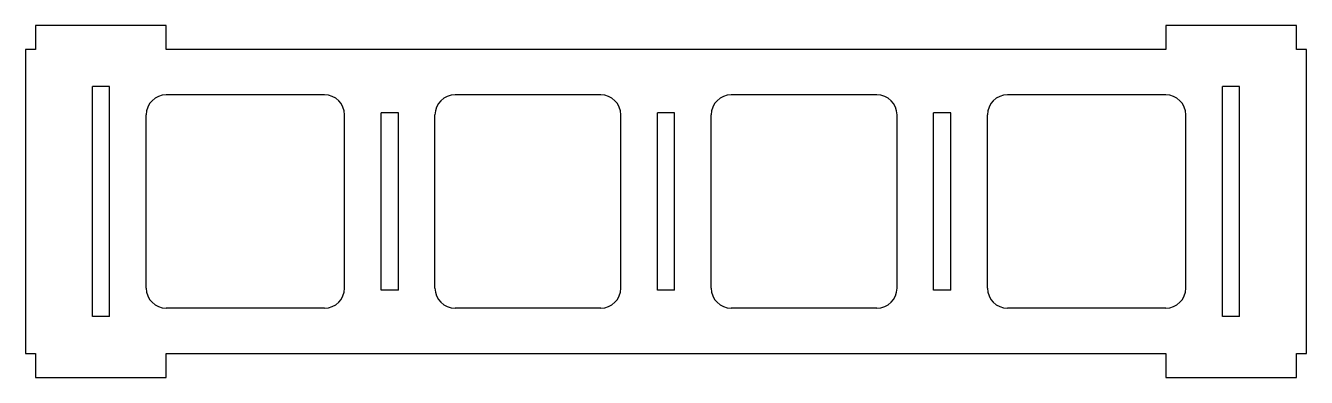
# Model space of a CAD drawing. Header units: millimetres. Extents: x 0 to 510, y 0 to 140.
import ezdxf

# ---------------------------------------------------------------- set-up
doc = ezdxf.new("R2010")
doc.units = ezdxf.units.MM

msp = doc.modelspace()

# ---------------------------------------------------------------- linework, layer by layer
for p, q in [((4, 140), (4, 130.475)), ((56, 140), (4, 140)), ((56, 130.475), (56, 140)), ((454, 140), (454, 130.475)), ((506, 140), (454, 140)), ((506, 130.475), (506, 140)), ((0, 130.475), (0, 9.525)), ((4, 130.475), (0, 130.475)), ((454, 130.475), (56, 130.475)), ((510, 130.475), (506, 130.475)), ((510, 9.525), (510, 130.475)), ((33.425, 115.725), (26.575, 115.725)), ((26.575, 24.275), (26.575, 115.725)), ((33.425, 24.275), (33.425, 115.725)), ((119, 112.475), (56, 112.475)), ((229, 112.475), (171, 112.475)), ((339, 112.475), (281, 112.475)), ((454, 112.475), (391, 112.475)), ((483.425, 115.725), (476.575, 115.725)), ((476.575, 24.275), (476.575, 115.725)), ((483.425, 24.275), (483.425, 115.725)), ((48, 35.525), (48, 104.475)), ((127, 35.525), (127, 104.475)), ((148.425, 105.25), (141.575, 105.25)), ((141.575, 34.75), (141.575, 105.25)), ((148.425, 34.75), (148.425, 105.25)), ((163, 35.525), (163, 104.475)), ((237, 35.525), (237, 104.475)), ((258.425, 105.25), (251.575, 105.25)), ((251.575, 34.75), (251.575, 105.25)), ((258.425, 34.75), (258.425, 105.25)), ((273, 35.525), (273, 104.475)), ((347, 35.525), (347, 104.475)), ((368.425, 105.25), (361.575, 105.25)), ((361.575, 34.75), (361.575, 105.25)), ((368.425, 34.75), (368.425, 105.25)), ((383, 35.525), (383, 104.475)), ((462, 35.525), (462, 104.475)), ((148.425, 34.75), (141.575, 34.75)), ((258.425, 34.75), (251.575, 34.75)), ((368.425, 34.75), (361.575, 34.75)), ((119, 27.525), (56, 27.525)), ((229, 27.525), (171, 27.525)), ((339, 27.525), (281, 27.525)), ((454, 27.525), (391, 27.525)), ((33.425, 24.275), (26.575, 24.275)), ((483.425, 24.275), (476.575, 24.275)), ((0, 9.525), (4, 9.525)), ((4, 9.525), (4, 0)), ((56, 9.525), (454, 9.525)), ((56, 0), (56, 9.525)), ((454, 9.525), (454, 0)), ((506, 9.525), (510, 9.525)), ((506, 0), (506, 9.525)), ((4, 0), (56, 0)), ((454, 0), (506, 0))]:
    msp.add_line(p, q)
for centre, start, end in [((56, 104.475), 90, 180), ((119, 104.475), 0, 90), ((171, 104.475), 90, 180), ((229, 104.475), 0, 90), ((281, 104.475), 90, 180), ((339, 104.475), 0, 90), ((391, 104.475), 90, 180), ((454, 104.475), 0, 90), ((56, 35.525), 180, -90), ((119, 35.525), -90, 0), ((171, 35.525), 180, -90), ((229, 35.525), -90, 0), ((281, 35.525), 180, -90), ((339, 35.525), -90, 0), ((391, 35.525), 180, -90), ((454, 35.525), -90, 0)]:
    msp.add_arc(centre, 8, start, end)

doc.saveas('drawing.dxf')
